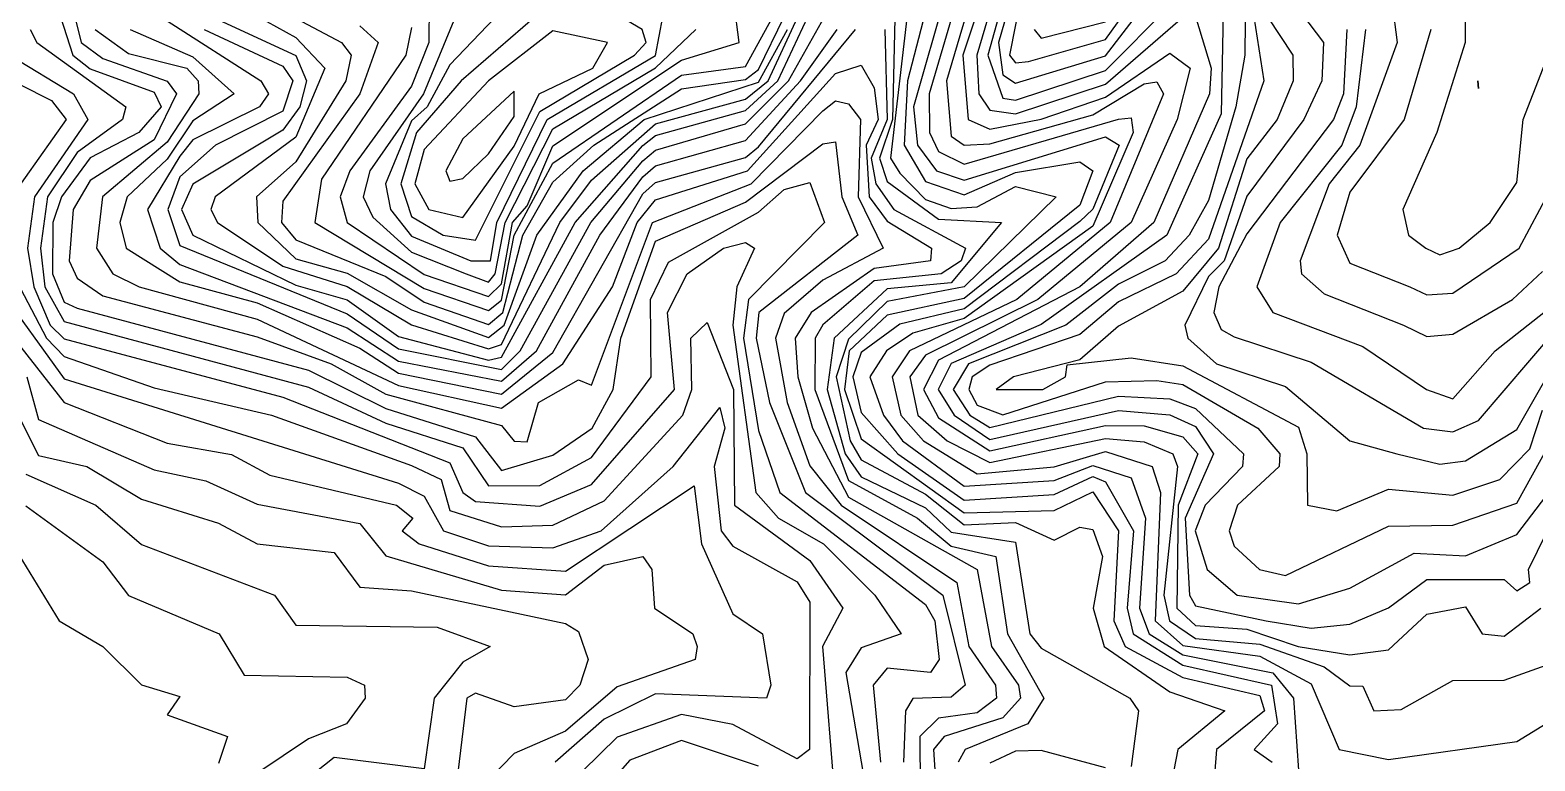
# Model space of a CAD drawing. Header units: metres. Extents: x 310028 to 360472, y 4137098 to 4159193.
# Drawn here: x 314773 to 316528, y 4146444 to 4147297 of the extents above; entities that cross this region are included whole.
import ezdxf

# ---------------------------------------------------------------- set-up
doc = ezdxf.new("R2010")
doc.units = ezdxf.units.M
doc.layers.add('CONTOUR', color=254, linetype='Continuous')
doc.layers.add('CONTOUR_INDEX', color=33, linetype='Continuous')

msp = doc.modelspace()

# ---------------------------------------------------------------- linework, layer by layer
at = {"layer": 'CONTOUR'}
for points, elevation in [([(315968.5, 4147537.5), (315915.5, 4147267.5), (315922.5, 4147258.8), (315937.5, 4147260.3), (316027.5, 4147285.8), (316072.5, 4147348.8)], 260), ([(315912.8, 4147387.5), (315877.4, 4147267.5), (315879.8, 4147222.5), (315892.5, 4147203.4), (315922.5, 4147199.3), (316027.5, 4147233.8), (316117.5, 4147311.9)], 230), ([(315895.8, 4147372.5), (315860.9, 4147267.5), (315867.1, 4147192.5), (315892.5, 4147181.2), (315952.5, 4147193), (316027.5, 4147218.7), (316102.5, 4147269.9), (316126.3, 4147252.5), (316111, 4147192.5), (316057.5, 4147072.5), (315948.4, 4146982.5), (315817.5, 4146917.4), (315799, 4146892.5), (315808.6, 4146847.5), (315842.5, 4146817.5), (315892.5, 4146792.5), (316027.5, 4146820.3), (316072.5, 4146816.6), (316105.8, 4146802.5), (316111.3, 4146787.5), (316095.5, 4146637.5), (316101.9, 4146607.5), (316132.5, 4146586.9), (316207.5, 4146580.3), (316282.5, 4146553.9), (316312.5, 4146531.6), (316327.5, 4146531.2), (316340.7, 4146502.5)], 220), ([(315922.5, 4147383.7), (315890.3, 4147267.5), (315907.5, 4147217.4), (315922.5, 4147215.1), (316027.5, 4147249.8), (316102.5, 4147325.3)], 240), ([(315877.4, 4147357.5), (315841.8, 4147237.5), (315847.5, 4147173.3), (315862.5, 4147162.5), (315892.5, 4147164.1), (316012.5, 4147198.1), (316072.5, 4147234.3), (316087.5, 4147236.7), (316095.2, 4147222.5), (316032.9, 4147072.5), (315923.8, 4146982.5), (315798.6, 4146922.5), (315778.6, 4146892.5), (315788.5, 4146847.5), (315815.2, 4146817.5), (315877.5, 4146779.2), (315967.5, 4146787.2), (316027.5, 4146805.1), (316082, 4146787.5), (316091.4, 4146757.5), (316085.3, 4146607.5), (316117.5, 4146578.9), (316207.5, 4146566.4), (316267.5, 4146534), (316300.1, 4146457.5)], 210), ([(316165.4, 4147357.5), (316162.5, 4147199.2), (316099.1, 4147057.5), (315952.5, 4146953.3), (315847.5, 4146907.9), (315832.3, 4146877.5), (315851, 4146847.5), (315892.5, 4146819.2), (316042.5, 4146852.9), (316102.5, 4146847.9), (316132.5, 4146834.3), (316153.6, 4146802.5), (316120.2, 4146727.5), (316125.4, 4146637.5), (316132.5, 4146625.2), (316215, 4146607.5)], 240), ([(314992.5, 4147338.6), (315082.5, 4147288.2), (315116.4, 4147252.5), (315082.5, 4147172.1), (314988.5, 4147102.5), (314983.4, 4147087.5), (314991.1, 4147072.5), (315067.5, 4147021.6), (315142.5, 4146997.6), (315217.5, 4146953.1), (315307.5, 4146924.8), (315322.5, 4146930.2), (315390.9, 4147072.5), (315427.5, 4147121.9), (315502.5, 4147187.7), (315607.5, 4147216.2), (315633.9, 4147237.5), (315668.5, 4147312.5)], 190), ([(315281, 4147342.5), (315231.7, 4147222.5), (315169.2, 4147132.5), (315161.3, 4147102.5), (315172.5, 4147078.8), (315217.5, 4147037.7), (315281.3, 4147012.5)], 240), ([(315842, 4147342.5), (315803.3, 4147207.5), (315807.9, 4147162.5), (315830.2, 4147132.5), (315862.5, 4147121.7), (316027.5, 4147172.5), (316043.5, 4147162.5), (316012.5, 4147088), (315997.5, 4147073.7), (315862.5, 4146971.7), (315787.5, 4146953.8), (315742.5, 4146920.7), (315732.7, 4146892.5), (315742.5, 4146850.8), (315785, 4146802.5), (315862.5, 4146748.3), (315967.5, 4146754.9), (316012.5, 4146776.2), (316027.5, 4146769.7), (316060.1, 4146712.5), (316052.7, 4146622.5), (316059.6, 4146592.5), (316117.5, 4146555.8), (316221.2, 4146532.5), (316228.2, 4146487.5), (316201, 4146457.5), (316221.7, 4146442.5)], 190), ([(315238.1, 4147327.5), (315237.8, 4147282.5), (315217.5, 4147231.3), (315145.6, 4147132.5), (315134.5, 4147102.5), (315142.7, 4147072.5), (315232.5, 4147011.8), (315307.5, 4146986), (315322.5, 4147001), (315335.5, 4147072.5), (315352.5, 4147091.7), (315382.5, 4147161.7), (315532.5, 4147261.7), (315599.9, 4147282.5), (315594.3, 4147327.5)], 230), ([(315254.5, 4147057.5), (315292.5, 4147051.6), (315367.5, 4147202), (315477.9, 4147267.5), (315491.6, 4147282.5), (315486.6, 4147297.5), (315442.5, 4147323.8), (315397.5, 4147330.1), (315361.9, 4147312.5), (315275.7, 4147237.5), (315223.5, 4147177.5), (315205.3, 4147117.5), (315217.5, 4147079.3), (315254.5, 4147057.5)], 260), ([(315782.1, 4147327.5), (315779, 4147192.5), (315763.6, 4147147.5), (315772.5, 4147120.3), (315832.5, 4147076.2), (315906.2, 4147072.5), (315847.5, 4147001.9), (315772.5, 4146994.9), (315710.7, 4146937.5), (315702.5, 4146877.5), (315723.8, 4146802.5), (315742.5, 4146775.7), (315817.5, 4146739.5), (315847.5, 4146711), (315922.5, 4146699.5), (315939.1, 4146592.5), (315952.5, 4146575.9), (316056, 4146517.5), (316065.9, 4146502.5), (316057.5, 4146437.8)], 160), ([(315797.5, 4147327.5), (315776.4, 4147147.5), (315787.5, 4147129.9), (315817.5, 4147099.2), (315847.5, 4147088.9), (315877.5, 4147090.6), (315922.5, 4147114.5), (315969.8, 4147102.5), (315862.5, 4146997.3), (315772.5, 4146980.4), (315727.5, 4146936.2), (315713.1, 4146892.5), (315729.5, 4146817.5), (315742.5, 4146795.4), (315817.5, 4146755.5), (315862.5, 4146719.5), (315922.5, 4146722.5), (315967.5, 4146701.8), (315997.5, 4146716.9), (316012.5, 4146714.2), (316024, 4146682.5), (316013.1, 4146622.5), (316025.7, 4146577.5), (316102.5, 4146524.6), (316166.8, 4146502.5), (316111.7, 4146457.5), (316102.5, 4146409.3)], 170), ([(315819.8, 4147327.5), (315796.4, 4147237.5), (315792.3, 4147162.5), (315817.5, 4147120.3), (315862.5, 4147104.7), (315922.5, 4147130.8), (315997.5, 4147143), (316012.6, 4147132.5), (315997.5, 4147092.5), (315862.5, 4146983.9), (315772.5, 4146964.1), (315728.3, 4146922.5), (315722.8, 4146877.5), (315742.5, 4146819.8), (315862.5, 4146733.6), (315967.5, 4146736.2), (316012.5, 4146758.2), (316042.6, 4146712.5), (316037.3, 4146607.5), (316050.3, 4146577.5), (316117.5, 4146541.3), (316207.5, 4146520.5), (316212.9, 4146502.5), (316157.1, 4146457.5), (316154.5, 4146427.5)], 180), ([(316247.5, 4147327.5), (316281.7, 4147282.5), (316279.9, 4147237.5), (316258.9, 4147192.5), (316192.5, 4147103), (316165.8, 4147027.5), (316147.5, 4147009.5), (316120.1, 4146952.5), (316123.5, 4146937.5), (316156.8, 4146907.5), (316237.5, 4146881.1), (316312.5, 4146817.8), (316367.4, 4146802.5)], 280), ([(316361.8, 4147327.5), (316367.8, 4147282.5), (316324.2, 4147162.5), (316288.2, 4147117.5), (316254.7, 4147027.5), (316256.2, 4147012.5), (316282.5, 4146989.3), (316375.2, 4146952.5)], 310), ([(314807.9, 4147312.5), (314822.6, 4147267.5), (314842.5, 4147251.7), (314917.5, 4147224.4), (314925.4, 4147207.5), (314899.6, 4147177.5), (314842.5, 4147147.7), (314809.3, 4147102.5), (314799, 4147072.5), (314798.6, 4147012.5), (314812.5, 4146979.6), (314827.5, 4146972.3), (315097.5, 4146900), (315187.5, 4146855.2), (315292.5, 4146822.3), (315322.5, 4146783.1), (315382.5, 4146801), (315428.4, 4146832.5), (315453.1, 4146877.5), (315462, 4146937.5), (315502.5, 4147050.7), (315607.5, 4147096.2), (315697.5, 4147164.3), (315712.5, 4147166.6), (315719.7, 4147102.5), (315738.4, 4147057.5), (315622.9, 4146967.5), (315619.9, 4146937.5), (315635.2, 4146862.5), (315677.2, 4146757.5), (315837.7, 4146637.5), (315863.6, 4146532.5), (315847.5, 4146518.5), (315802.5, 4146517.1), (315793.9, 4146502.5), (315791.7, 4146442.5)], 120), ([(314824.7, 4147312.5), (314832.1, 4147282.5), (314857.5, 4147263.7), (314932.5, 4147237.4), (314943.6, 4147222.5), (314917.5, 4147168.8), (314842.5, 4147121.3), (314822.7, 4147087.5), (314818.1, 4147027.5), (314827.5, 4147007.3), (314857.5, 4146987), (315037.5, 4146939.1), (315123.8, 4146907.5), (315187.5, 4146872.1), (315322.5, 4146835.4), (315337.5, 4146817.3), (315352.5, 4146816.3), (315365.7, 4146862.5), (315412.5, 4146888.8), (315427.5, 4146882.5), (315498.7, 4147072.5), (315614, 4147117.5), (315697.5, 4147202.7), (315712.5, 4147214.2), (315727.5, 4147211), (315741.5, 4147192.5), (315739, 4147102.5), (315768, 4147042.5), (315697.5, 4147005), (315652.5, 4146966.3), (315642.2, 4146937.5), (315655.9, 4146862.5), (315682.5, 4146788.6), (315718.9, 4146742.5), (315853.9, 4146652.5), (315867.9, 4146577.5), (315899.1, 4146532.5), (315900.3, 4146517.5), (315877.5, 4146500.2), (315832.5, 4146494), (315810.9, 4146472.5), (315811.2, 4146412.5)], 130), ([(314932.5, 4147307.6), (315042, 4147237.5), (315050.6, 4147222.5), (315040.2, 4147207.5), (314962.5, 4147168.7), (314947.5, 4147149.8), (314909.6, 4147087.5), (314924.3, 4147042.5), (314947.5, 4147023.2), (315142.5, 4146949.4), (315202.5, 4146910.7), (315322.5, 4146887.1), (315363.5, 4146922.5), (315437.2, 4147057.5), (315487.5, 4147125.6), (315502.5, 4147138.5), (315607.5, 4147168.2), (315671.6, 4147237.5), (315714.4, 4147297.5)], 160), ([(314975.8, 4147297.5), (315067.5, 4147254.9), (315079, 4147237.5), (315067.5, 4147202.3), (314989.1, 4147162.5), (314947.5, 4147125.7), (314933.3, 4147087.5), (314947.5, 4147045.7), (315142.5, 4146966), (315202.5, 4146924.8), (315322.5, 4146901), (315344.5, 4146922.5), (315426.8, 4147072.5), (315487.5, 4147144.5), (315502.5, 4147156.9), (315607.5, 4147187.4), (315657.7, 4147237.5), (315699.5, 4147312.5)], 170), ([(314992.5, 4147308.9), (315082.5, 4147267.2), (315095.3, 4147237.5), (315087.5, 4147207.5), (315067.5, 4147180.1), (314962.5, 4147117.1), (314949.4, 4147087.5), (314962.5, 4147057.5), (315082.5, 4146999.4), (315142.5, 4146982.1), (315202.5, 4146939.5), (315307.5, 4146911.7), (315322.5, 4146915.2), (315408.6, 4147072.5), (315487.5, 4147162.3), (315502.5, 4147174.1), (315607.5, 4147203), (315645.2, 4147237.5), (315680, 4147312.5)], 180), ([(315157.5, 4147301.7), (315178.7, 4147282.5), (315157.2, 4147222.5), (315067.5, 4147097.4), (315065.9, 4147072.5), (315082.5, 4147052.2), (315187.5, 4147009.2), (315232.5, 4146979.4), (315307.5, 4146953.2), (315324.3, 4146967.5), (315347.6, 4147057.5), (315382.5, 4147119.4), (315430.3, 4147162.5), (315532.5, 4147228.2), (315607.5, 4147239.1), (315622.5, 4147251), (315652.5, 4147312.3)], 210), ([(315217.5, 4147299.9), (315211.2, 4147267.5), (315112.5, 4147122.9), (315104.7, 4147072.5), (315232.5, 4146995.5), (315307.5, 4146969.7), (315322.5, 4146981.8), (315337.5, 4147057.7), (315382.5, 4147141.6), (315532.5, 4147244.4), (315607.5, 4147254.4), (315639.3, 4147312.5)], 220), ([(316132.5, 4147312.8), (316150.7, 4147252.5), (316148.8, 4147222.5), (316083.8, 4147072.5), (315997.4, 4146997.5), (315832.5, 4146911.6), (315815, 4146877.5), (315832.5, 4146844.5), (315892.5, 4146806.1), (316027.5, 4146835.7), (316072.5, 4146835.2), (316117.5, 4146822.2), (316135.1, 4146802.5), (316112.3, 4146742.5), (316110.8, 4146622.5), (316132.5, 4146602.3), (316192.5, 4146597.7), (316252.4, 4146577.5)], 230), ([(316200.3, 4147312.5), (316212.1, 4147237.5), (316147.5, 4147053), (316109.7, 4147012.5), (316042.5, 4146979.8), (315997.5, 4146941.6), (315892.5, 4146906), (315872, 4146892.5), (315868.1, 4146877.5), (315877.5, 4146859.4), (315907.5, 4146847.9), (316027.5, 4146886.3), (316087.5, 4146888.2), (316117.5, 4146883.3), (316205.1, 4146832.5), (316230.7, 4146802.5), (316229.9, 4146787.5), (316181.5, 4146742.5), (316171.6, 4146712.5), (316177.5, 4146694.6), (316207.1, 4146667.5)], 260), ([(316216.5, 4147312.5), (316246, 4147267.5), (316246.4, 4147237.5), (316227.6, 4147192.5), (316192.5, 4147146.5), (316159.4, 4147042.5), (316117.5, 4146992.2), (316042.5, 4146951.3), (315997.5, 4146912.3), (315920, 4146892.5), (315899.7, 4146877.5), (315954.1, 4146877.5), (315980.8, 4146892.5), (315982.5, 4146906.2), (316057.5, 4146914.6), (316117.5, 4146905), (316252.5, 4146833.7), (316262.5, 4146802.5), (316263.3, 4146742.5)], 270), ([(315944.2, 4147297.5), (315952.5, 4147287.6), (316027.5, 4147306.4)], 270), ([(316447, 4147312.5), (316447, 4147282.5), (316414.2, 4147177.5), (316374.3, 4147087.5), (316381, 4147057.5), (316401.1, 4147042.5)], 330), ([(314772.5, 4147297.5), (314780.3, 4147282.5), (314884.4, 4147207.5), (314880.4, 4147192.5), (314827.5, 4147154), (314793, 4147102.5), (314784.8, 4147042.5), (314789.6, 4146997.5), (314812.5, 4146956.7), (315097.5, 4146880.2), (315187.5, 4146838.3), (315277.5, 4146809.4), (315307.5, 4146765.1), (315367.5, 4146765.6), (315427.5, 4146798), (315497.4, 4146892.5), (315496.5, 4146982.5), (315517.5, 4147026), (315622.5, 4147084.3), (315652.5, 4147110.8), (315682.5, 4147118.9), (315699.6, 4147072.5), (315610.9, 4146982.5), (315605, 4146937.5), (315622.5, 4146829.5), (315647.5, 4146757.5), (315817.5, 4146626.7), (315828.2, 4146607.5), (315833.3, 4146562.5), (315823.2, 4146547.5), (315772.5, 4146552.5), (315756.5, 4146532.5), (315764.7, 4146442.5)], 110), ([(314848.6, 4147297.5), (314887.5, 4147269.7), (314955.4, 4147252.5), (314968.8, 4147237.5), (314969.4, 4147222.5), (314932.5, 4147166), (314857, 4147102.5), (314850.2, 4147042.5), (314869.3, 4147012.5), (314899.8, 4146997.5), (315037.5, 4146959.6), (315202.5, 4146882.1), (315322.5, 4146855.8), (315394.2, 4146907.5), (315452.1, 4146997.5), (315481, 4147072.5), (315502.5, 4147098.7), (315609.8, 4147132.5), (315712.5, 4147246.4), (315742.5, 4147255.9), (315757.5, 4147229.5), (315762.2, 4147192.5), (315748, 4147162.5), (315751.8, 4147102.5), (315772.5, 4147074.1), (315824.4, 4147042.5), (315823.2, 4147027.5), (315757.5, 4147018.9), (315684.1, 4146967.5), (315665.3, 4146937.5), (315668.5, 4146892.5), (315685.6, 4146832.5), (315727.5, 4146751.9), (315877.6, 4146667.5), (315894.3, 4146577.5), (315925.8, 4146532.5), (315928.4, 4146517.5), (315907.5, 4146494.4), (315839, 4146472.5), (315826.9, 4146457.5), (315830.8, 4146397.5)], 140), ([(315237.8, 4147087.5), (315277.5, 4147078.4), (315337.5, 4147161.3), (315366.6, 4147222.5), (315429.2, 4147252.5), (315446.4, 4147282.5), (315382.5, 4147296), (315307.5, 4147237.6), (315232.5, 4147157.4), (315221.7, 4147117.5), (315237.8, 4147087.5)], 270), ([(315281.3, 4147012.5), (315307.5, 4147002.8), (315315.1, 4147012.5), (315327.1, 4147072.5), (315382.5, 4147181.6), (315502.5, 4147252.9), (315549.4, 4147297.5)], 240), ([(316309.2, 4147297.5), (316305.1, 4147222.5), (316293.3, 4147192.5), (316192.5, 4147059.2), (316159.7, 4146997.5), (316153.7, 4146967.5), (316162.5, 4146947.5), (316177.5, 4146938.9), (316267.5, 4146909.4), (316398.5, 4146832.5)], 290), ([(316407, 4147297.5), (316375.9, 4147192.5), (316312.5, 4147107.9), (316297.8, 4147057.5), (316312.5, 4147024.8), (316382.4, 4146997.5)], 320), ([(316401.1, 4147042.5), (316417.5, 4147034.8), (316440.2, 4147042.5), (316476.4, 4147072.5), (316507.5, 4147119), (316514.8, 4147192.5), (316549.8, 4147282.5)], 330), ([(314722.5, 4147252.5), (314797.5, 4147214.9), (314814.8, 4147192.5), (314750.9, 4147102.5)], 90), ([(316461.7, 4147237.5), (316462.5, 4147228.8), (316461.7, 4147237.5)], 340), ([(315257.7, 4147132.5), (315262.5, 4147120.6), (315277.5, 4147123.6), (315307.5, 4147152.5), (315337.5, 4147196.2), (315337.5, 4147225.5), (315277.5, 4147170.2), (315257.7, 4147132.5)], 280), ([(316382.4, 4146997.5), (316402.5, 4146987.8), (316432.5, 4146989.9), (316510, 4147042.5), (316558.3, 4147132.5)], 320), ([(314752.6, 4147012.5), (314791.8, 4146937.5), (314812.5, 4146916), (314917.5, 4146879.6), (315054.3, 4146847.5), (315217.5, 4146788.9), (315252.2, 4146772.5), (315262.5, 4146736.4), (315322.5, 4146717.3), (315382.5, 4146719.3), (315442.5, 4146747.5), (315534.3, 4146847.5), (315544.8, 4146877.5), (315543.6, 4146937.5), (315562.5, 4146955.8), (315593.3, 4146877.5), (315594.7, 4146742.5), (315682.5, 4146678), (315720.8, 4146622.5), (315697.3, 4146577.5), (315712.5, 4146390.2)], 90), ([(316375.2, 4146952.5), (316402.5, 4146939.5), (316432.5, 4146942.2), (316502.3, 4146982.5), (316537.5, 4147015.3)], 310), ([(314734.7, 4146997.5), (314812.5, 4146889.8), (315202.5, 4146768.3), (315232.5, 4146752.9), (315255.1, 4146712.5), (315307.5, 4146695.2), (315382.5, 4146692.9), (315439.1, 4146712.5), (315522.9, 4146787.5), (315577.5, 4146856.4), (315583.1, 4146832.5), (315570.6, 4146787.5), (315579.1, 4146712.5), (315592.5, 4146694.7), (315667.5, 4146653.1), (315682.5, 4146629.2), (315681.9, 4146457.5), (315667.5, 4146446.5), (315592.5, 4146486.7), (315532.5, 4146498.3), (315457.5, 4146471.9), (315396.8, 4146412.5)], 80), ([(314718, 4146982.5), (314812.5, 4146862.3), (314932.5, 4146815), (315007.5, 4146801.7), (315052.5, 4146777.4), (315200.2, 4146742.5), (315219.2, 4146727.5), (315206.7, 4146712.5), (315226.6, 4146697.5), (315307.5, 4146671.8), (315397.5, 4146665.5), (315547.5, 4146765.2), (315556.2, 4146697.5), (315592.5, 4146615.8), (315627.2, 4146592.5), (315637.1, 4146532.5), (315631.9, 4146517.5), (315502.5, 4146522.3), (315442.5, 4146492.8), (315385.4, 4146442.5)], 70), ([(316367.4, 4146802.5), (316417.5, 4146790.6), (316447.5, 4146794.2), (316507.5, 4146830.8), (316567.5, 4146936.2)], 280), ([(316398.5, 4146832.5), (316432.5, 4146828), (316462.5, 4146841.2), (316552.5, 4146946.5)], 290), ([(314768.6, 4146892.5), (314782.5, 4146842.5), (314917.5, 4146783.7), (314977.5, 4146771.1), (315037.5, 4146743.9), (315157.5, 4146721.2), (315187.5, 4146683.5), (315322.5, 4146643.2), (315397.5, 4146638), (315442.5, 4146672.4), (315487.7, 4146682.5), (315498, 4146667.5), (315501.2, 4146622.5), (315545.9, 4146592.5), (315550.8, 4146577.5), (315548.8, 4146562.5), (315457.5, 4146530.4), (315397.5, 4146478.9), (315337.5, 4146452.8), (315307.5, 4146421.9)], 60), ([(316207.1, 4146667.5), (316237.5, 4146660.4), (316357.5, 4146717.9), (316432.5, 4146719.1), (316507.5, 4146744.8), (316582.5, 4146880.5)], 260), ([(316263.3, 4146742.5), (316297.5, 4146735.9), (316357.5, 4146761.3), (316432.5, 4146754.4), (316487.7, 4146772.5), (316522.5, 4146808.3), (316537.5, 4146853.3)], 270), ([(314767.5, 4146778.6), (314849.2, 4146742.5), (314902.5, 4146696.7), (315057.9, 4146637.5), (315082.5, 4146602.4), (315247.5, 4146600.1), (315309.3, 4146577.5), (315277.5, 4146559.3), (315244.2, 4146517.5), (315232.5, 4146435), (315127.5, 4146448.3), (315044.4, 4146382.5)], 40), ([(314767.5, 4146741.6), (314857.5, 4146676.3), (314887.5, 4146637.1), (314993.4, 4146592.5), (315022.5, 4146544.3), (315142.5, 4146541.9), (315162.6, 4146532.5), (315163.6, 4146517.5), (315141.6, 4146487.5), (315097.5, 4146470.1), (315007.5, 4146409.8)], 30), ([(316215, 4146607.5), (316267.5, 4146598.9), (316312.5, 4146603.6), (316357.5, 4146622.6), (316402.5, 4146655.7), (316492.5, 4146655.8), (316507.5, 4146642.5), (316522.5, 4146652.2), (316520.8, 4146667.5), (316552.5, 4146731.7)], 240), ([(314742.4, 4146712.5), (314806.5, 4146607.5), (314857.5, 4146577.7), (314902.5, 4146533), (314947.5, 4146519.5), (314932.5, 4146498.1), (315002.8, 4146472.5), (314992.5, 4146441)], 20), ([(316252.4, 4146577.5), (316312.5, 4146567.9), (316357.5, 4146573.9), (316402.5, 4146615.2), (316447.5, 4146623.8), (316467.1, 4146592.5), (316492.5, 4146589.8), (316535.3, 4146622.5)], 230), ([(316340.7, 4146502.5), (316372.5, 4146504), (316432.5, 4146538), (316492.5, 4146538.4), (316552.5, 4146559.9)], 220), ([(316300.1, 4146457.5), (316357.5, 4146445.8), (316507.5, 4146466.9), (316590, 4146517.5)], 210), ([(315622.5, 4146438.2), (315532.5, 4146467.8), (315472.5, 4146445.2), (315430.8, 4146397.5)], 90), ([(316027.5, 4146435.9), (315952.5, 4146456.3), (315922.5, 4146455.4), (315892.5, 4146441.4)], 160)]:
    msp.add_lwpolyline(points, dxfattribs=dict(at, elevation=elevation))
at = {"layer": 'CONTOUR_INDEX'}
for points, elevation in [([(316191.1, 4147387.5), (316189.9, 4147267.5), (316179.3, 4147207.5), (316147.5, 4147098), (316125.1, 4147057.5), (316097.1, 4147027.5), (316042.5, 4147000.3), (315981.1, 4146952.5), (315867.7, 4146907.5), (315849.7, 4146877.5), (315869.2, 4146847.5), (315892.5, 4146833.2), (316042.5, 4146869.9), (316102.5, 4146866.8), (316132.5, 4146855.5), (316188.6, 4146802.5), (316187.1, 4146787.5), (316143.6, 4146742.5), (316132.2, 4146712.5), (316146.2, 4146667.5), (316181.1, 4146637.5)], 250), ([(315928.5, 4147372.5), (315902.6, 4147282.5), (315907.5, 4147244.6), (315922.5, 4147234.9), (316027.5, 4147266.9), (316072.5, 4147325.4)], 250), ([(315358.9, 4147357.5), (315262.5, 4147256.4), (315236.1, 4147207.5), (315217.5, 4147191.2), (315187.3, 4147117.5), (315193.2, 4147087.5), (315217.5, 4147056.5), (315286.8, 4147027.5)], 250), ([(315861.2, 4147357.5), (315821.7, 4147222.5), (315822, 4147177.5), (315832.5, 4147155.4), (315862.5, 4147140.4), (316042.5, 4147193.1), (316057.5, 4147194.6), (316059.6, 4147177.5), (316012.5, 4147068.1), (315862.5, 4146960.4), (315802.5, 4146943.3), (315771.8, 4146922.5), (315752.6, 4146892.5), (315768.5, 4146847.5), (315790.6, 4146817.5), (315862.5, 4146764.6), (315967.5, 4146771.4), (316012.5, 4146788.8), (316057.5, 4146774.5), (316074.2, 4146727.5), (316067.2, 4146622.5), (316078.3, 4146592.5), (316117.5, 4146567.8), (316222.5, 4146546.8), (316246.8, 4146517.5), (316252.5, 4146433.4)], 200), ([(315023.4, 4147342.5), (315135.8, 4147282.5), (315147.2, 4147267.5), (315141.1, 4147237.5), (315082.5, 4147143.2), (315036.9, 4147102.5), (315038.5, 4147072.5), (315082.5, 4147030.1), (315142.5, 4147013.1), (315217.5, 4146970.3), (315307.5, 4146938.3), (315325.9, 4146952.5), (315363.9, 4147057.5), (315417.9, 4147132.5), (315489.1, 4147192.5), (315622.5, 4147236.3), (315656.2, 4147297.5)], 200), ([(315286.8, 4147027.5), (315309.7, 4147027.5), (315317.2, 4147072.5), (315376.1, 4147192.5), (315502.5, 4147267.3), (315510.9, 4147312.5)], 250), ([(314889.2, 4147297.5), (314962.5, 4147265.8), (315010.7, 4147222.5), (314962.5, 4147191), (314932.5, 4147146.3), (314886, 4147102.5), (314877.3, 4147072.5), (314884.8, 4147042.5), (314947.5, 4147003.1), (315037.5, 4146978.5), (315157.5, 4146925.8), (315202.5, 4146896.6), (315322.5, 4146872.2), (315382.5, 4146920.7), (315487.5, 4147105.8), (315502.5, 4147119.2), (315607.5, 4147148.4), (315622.5, 4147160.5), (315735.6, 4147297.5)], 150), ([(315769.8, 4147297.5), (315772.6, 4147192.5), (315754, 4147147.5), (315759.6, 4147117.5), (315780.4, 4147087.5), (315864.2, 4147042.5), (315859, 4147027.5), (315835.6, 4147012.5), (315757.5, 4147004.2), (315697.5, 4146952.9), (315688.8, 4146937.5), (315688.1, 4146877.5), (315727.5, 4146771.4), (315808, 4146727.5), (315847.5, 4146694.9), (315899.3, 4146682.5), (315913.1, 4146592.5), (315955.4, 4146517.5), (315936.9, 4146487.5), (315863.8, 4146457.5), (315855.4, 4146442.5)], 150), ([(316330.7, 4147297.5), (316319.9, 4147207.5), (316303.2, 4147162.5), (316231.3, 4147072.5), (316204, 4146997.5), (316222.8, 4146967.5), (316327.5, 4146927.8), (316402.1, 4146877.5)], 300), ([(314749, 4147267.5), (314823.1, 4147222.5), (314839.8, 4147192.5), (314777.6, 4147102.5), (314769.5, 4147042.5), (314776.8, 4146997.5), (314796.2, 4146952.5), (314812.5, 4146936.7), (315067.5, 4146868.6), (315262.5, 4146791.8), (315277.5, 4146757.2), (315292.5, 4146746.8), (315367.5, 4146741.5), (315427.5, 4146766.5), (315524.7, 4146877.5), (315516.2, 4146967.5), (315539.2, 4147012.5), (315581.5, 4147042.5), (315607.5, 4147049.2), (315618, 4147042.5), (315597.2, 4146997.5), (315592.6, 4146952.5), (315619.4, 4146757.5), (315645.8, 4146727.5), (315698.3, 4146697.5), (315758.3, 4146637.5), (315788.8, 4146592.5), (315742.5, 4146576), (315724.6, 4146547.5), (315757.7, 4146352.5)], 100), ([(316402.1, 4146877.5), (316432.5, 4146866.8), (316482, 4146922.5), (316538.8, 4146967.5)], 300), ([(314751.2, 4146862.5), (314782.5, 4146800.5), (314838.9, 4146787.5), (314902.5, 4146749.4), (314992.5, 4146721.4), (315037.5, 4146697.3), (315127.5, 4146687.5), (315157.5, 4146646.8), (315217.5, 4146642.8), (315397.5, 4146604.3), (315412.5, 4146595.1), (315423.8, 4146562.5), (315414.1, 4146532.5), (315397.5, 4146515.5), (315337.5, 4146507.4), (315292.5, 4146523.1), (315282.1, 4146517.5), (315265.9, 4146382.5)], 50), ([(316181.1, 4146637.5), (316252.5, 4146627.3), (316312.5, 4146645.6), (316387.5, 4146686.6), (316447.5, 4146683.3), (316507.5, 4146708.4), (316582.5, 4146806.8)], 250)]:
    msp.add_lwpolyline(points, dxfattribs=dict(at, elevation=elevation))

doc.saveas('drawing.dxf')
